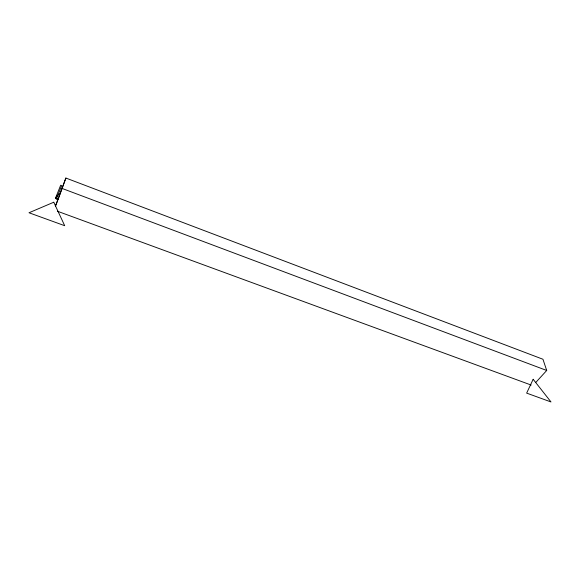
<?xml version="1.0" encoding="UTF-8"?>
<svg xmlns="http://www.w3.org/2000/svg" width="580" height="580" viewBox="0 0 580 580"><rect width="100%" height="100%" fill="white"/><g stroke="black" fill="none" stroke-linecap="round" stroke-linejoin="round"><path stroke-width="0.87" d="M55.492 205.806L65.881 178.046L542.952 359.252L546.708 370.475L535.855 382.365M65.881 178.046L58.116 199.484L55.404 198.432L60.668 185.245L61.69 185.629L56.637 198.345L58.319 198.969L58.116 199.484L55.404 198.432L57.536 195.373L59.82 193.952M55.571 205.936L57.797 200.296M57.384 211.214L531.135 385.04M61.814 188.34L546.708 370.475M533.158 379.284L526.647 393.117L551 401.954L533.158 379.284M53.773 202.224L29 212.758L64.699 225.707L53.773 202.224"/></g></svg>
